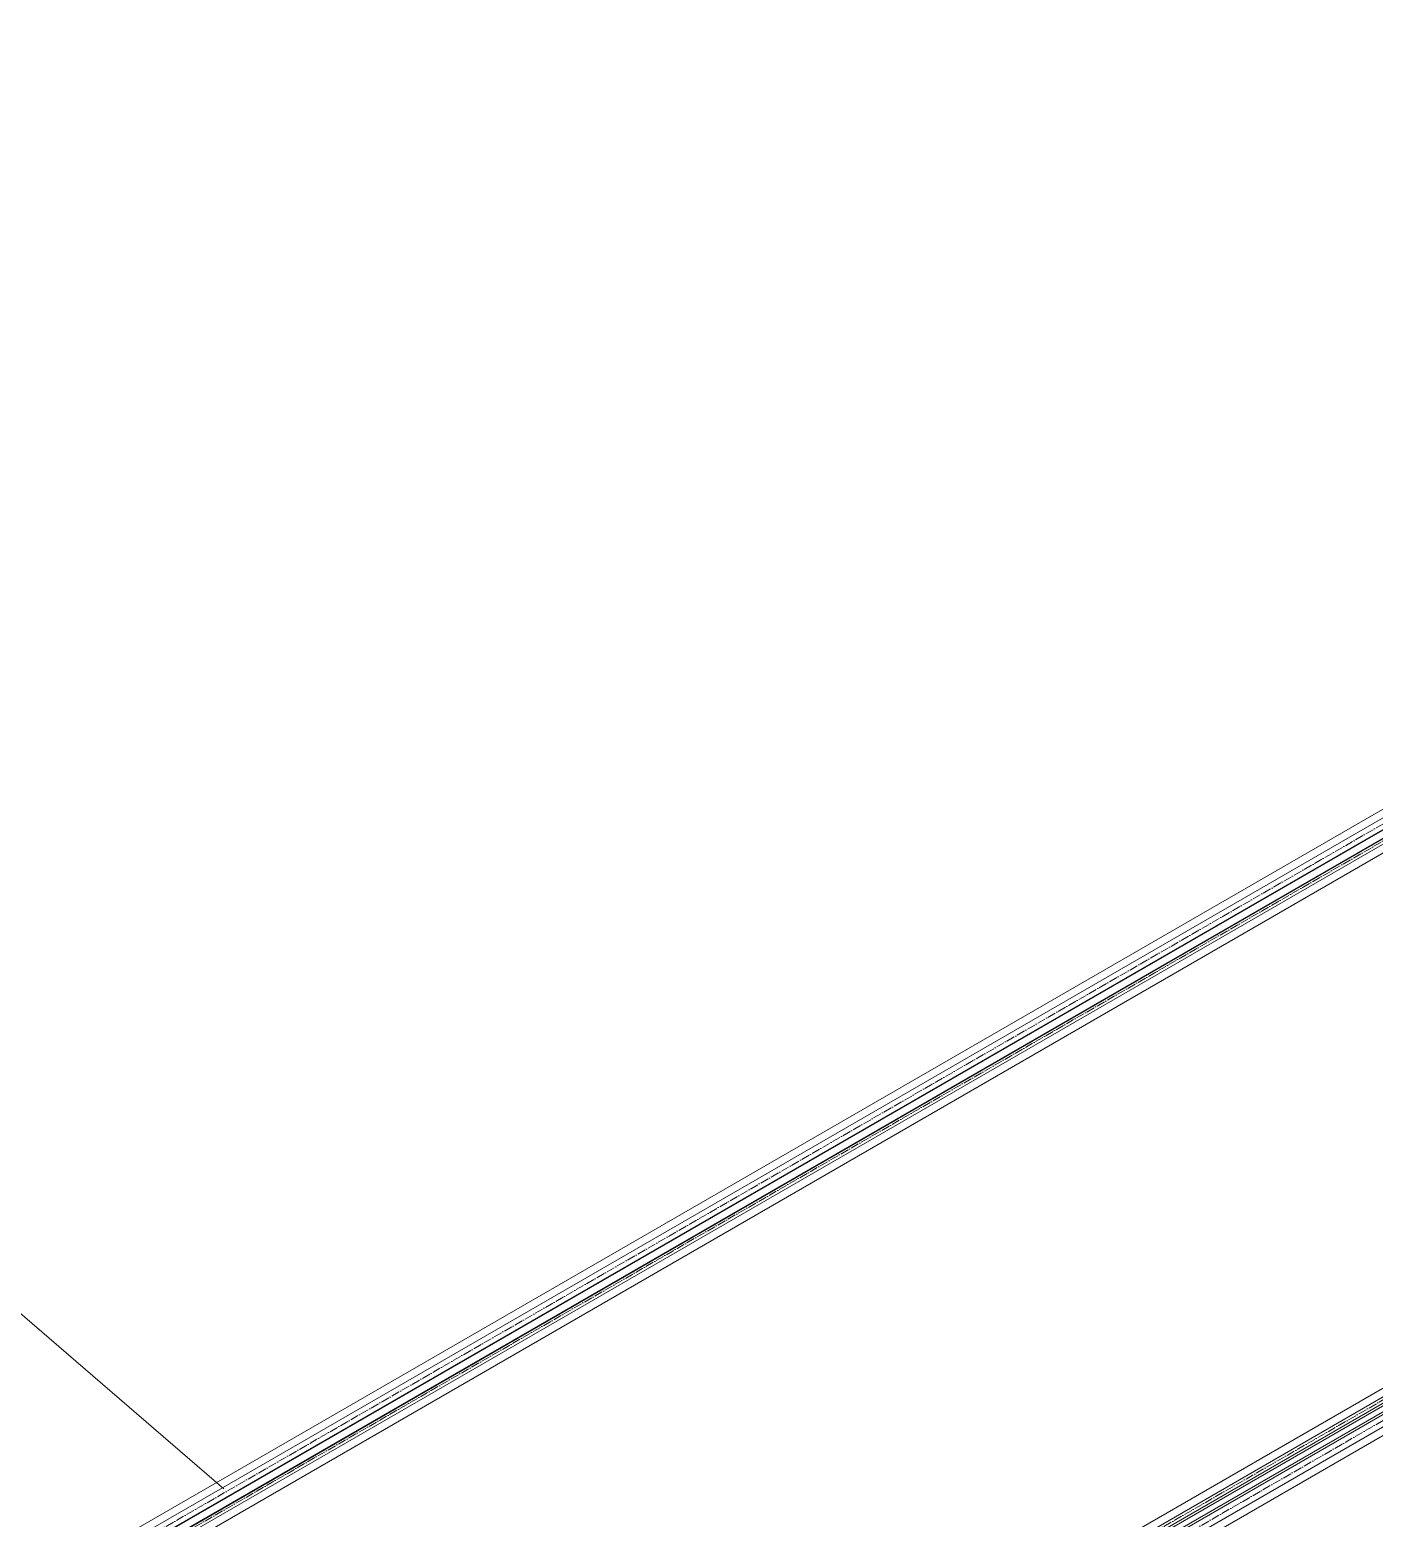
# Model space of a CAD drawing. Header units: millimetres. Extents: x -88595 to 880822, y -1054509 to -148035.
# Drawn here: x 415780 to 417381, y -355353 to -353580 of the extents above; entities that cross this region are included whole.
import ezdxf

# ---------------------------------------------------------------- set-up
doc = ezdxf.new("R2010")
doc.units = ezdxf.units.MM
doc.linetypes.add('$12$ADSK_Осевая', pattern=[14, 10, -2, 0, -2])
for name, color, linetype, lineweight in [('Изоляция', 7, 'Continuous', 18), ('Марки', 7, 'Continuous', 20), ('Трубопровод', 7, 'Continuous', 18)]:
    doc.layers.add(name, color=color, linetype=linetype, lineweight=lineweight)

msp = doc.modelspace()

# ---------------------------------------------------------------- linework, layer by layer
at = {"layer": 'Изоляция', "color": 134, "true_color": 0x00a6a6}
for p, q in [((418999, -353580.5), (414090.7, -356414.3)), ((414106, -356440.9), (419014.4, -353607)), ((419405.5, -354056.4), (416056.3, -355990.1)), ((416071.6, -356016.7), (419420.8, -354083))]:
    msp.add_line(p, q, dxfattribs=at)
at = {"layer": 'Изоляция', "color": 190, "true_color": 0x8000ff}
for p, q in [((418965.9, -353623.7), (414077.5, -356446)), ((414089.7, -356467.1), (418978.1, -353644.8)), ((419467.8, -353999.6), (416025.4, -355987)), ((416037.6, -356008.1), (419480, -354020.7))]:
    msp.add_line(p, q, dxfattribs=at)
at = {"layer": 'Марки'}
msp.add_line((416010.9, -355318.5), (415604.6, -354968), dxfattribs=at)
at = {"layer": 'Трубопровод', "color": 134, "true_color": 0x00a6a6}
for p, q in [((419003.5, -353588.3), (414095.2, -356422.1)), ((414101.5, -356433.1), (419009.9, -353599.3)), ((419410, -354064.2), (416060.8, -355997.9)), ((416067.1, -356008.9), (419416.3, -354075.2))]:
    msp.add_line(p, q, dxfattribs=at)
at = {"layer": 'Трубопровод', "color": 134, "linetype": '$12$ADSK_Осевая', "true_color": 0x00a6a6}
for p, q in [((414098.3, -356427.6), (419006.7, -353593.8)), ((414098.3, -356427.6), (419006.7, -353593.8)), ((416063.9, -356003.4), (419413.2, -354069.7)), ((416063.9, -356003.4), (419413.2, -354069.7))]:
    msp.add_line(p, q, dxfattribs=at)
at = {"layer": 'Трубопровод', "color": 190, "true_color": 0x8000ff}
for p, q in [((418970.4, -353631.5), (414082, -356453.8)), ((414085.2, -356459.3), (418973.6, -353637)), ((419472.3, -354007.4), (416029.9, -355994.8)), ((416033.1, -356000.3), (419475.5, -354012.9))]:
    msp.add_line(p, q, dxfattribs=at)
at = {"layer": 'Трубопровод', "color": 190, "linetype": '$12$ADSK_Осевая', "true_color": 0x8000ff}
for p, q in [((414083.6, -356456.5), (418972, -353634.2)), ((414083.6, -356456.5), (418972, -353634.2)), ((416031.5, -355997.6), (419473.9, -354010.1)), ((416031.5, -355997.6), (419473.9, -354010.1))]:
    msp.add_line(p, q, dxfattribs=at)

doc.saveas('drawing.dxf')
